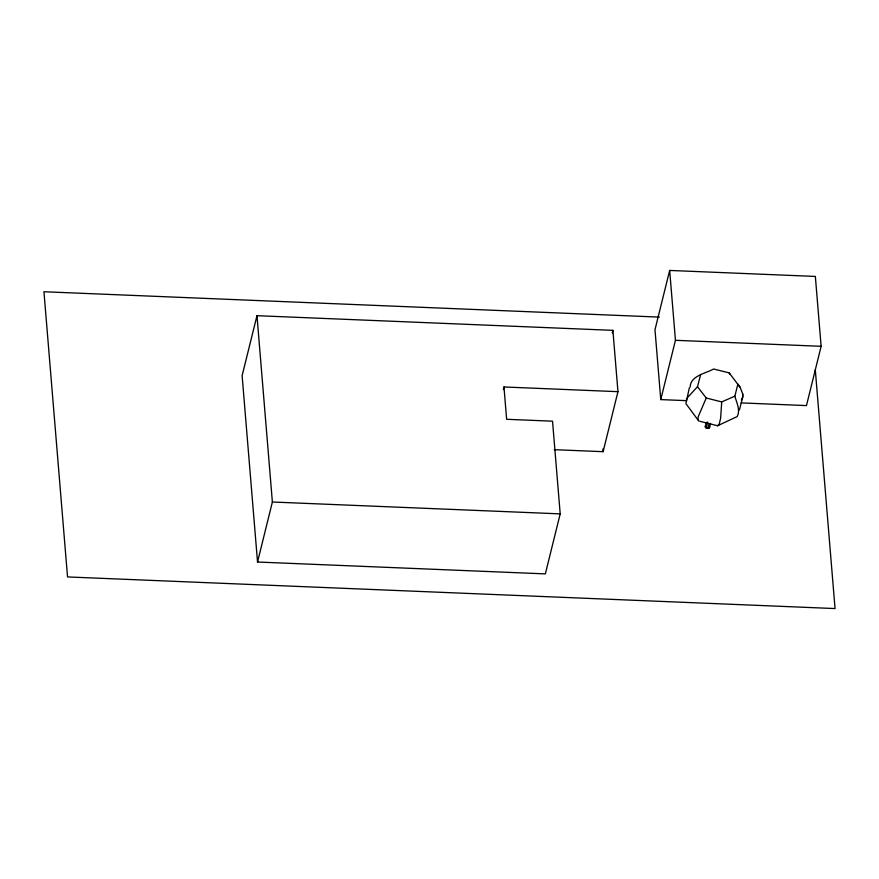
<?xml version="1.0" encoding="UTF-8"?>
<svg xmlns="http://www.w3.org/2000/svg" width="879" height="879" viewBox="0 0 879 879"><rect width="100%" height="100%" fill="white"/><g stroke="black" fill="none" stroke-linecap="round" stroke-linejoin="round"><path stroke-width="1.32" d="M690.158 387.123C690.422 375.597 705.848 373.465 713.616 369.004L729.185 372.883L740.173 387.419L742.744 393.99L742.733 397.11L739.437 409.922M742.744 393.99L742.733 397.11L741.393 400.099M689.323 387.903L685.917 403.626L698.75 421.008L697.915 419.085L698.3 416.525L706.244 398L697.497 386.727L700.596 374.696M740.173 387.419L737.888 384.09L734.844 396.187L721.714 401.89L720.626 418.217L719.143 424.469L717.55 425.766L699.882 421.283M256.976 315.682L242.121 375.696L257.536 562.022L545.343 573.888L560.198 513.874L552.528 421.184L506.634 419.294L503.964 386.969L617.959 391.671L612.894 330.35L256.976 315.682L272.38 502.008L257.536 562.022M503.315 389.573L503.964 386.969M612.245 332.965L612.894 330.35M554.253 449.674L603.115 451.685L617.959 391.671M741.107 402.901L806.461 405.593L821.129 346.304L815.349 276.435L669.666 270.435L654.987 329.724L660.766 399.593L686.642 400.659M660.766 399.593L675.446 340.305L669.666 270.435M709.716 426.568L709.397 427.908L706.233 428.106L705.255 426.853L706.386 422.359M706.244 428.084L707.738 422.008M707.947 428.545L708.99 424.326M710.529 423.403L709.375 427.886M705.288 426.853L705.606 425.524M686.038 400.714L687.587 397.484L697.497 386.727M734.822 396.165C736.525 402.34 740.678 410.207 737.14 416.602L717.55 425.766L719.143 424.469M721.714 401.923L706.244 398M659.327 317.11L43.95 291.74L67.54 576.932L835.05 608.565L815.294 369.773M675.446 340.305L821.129 346.304M272.38 502.008L560.198 513.874M729.076 372.861L729.889 374.069M602.884 448.96L603.115 451.685"/></g></svg>
